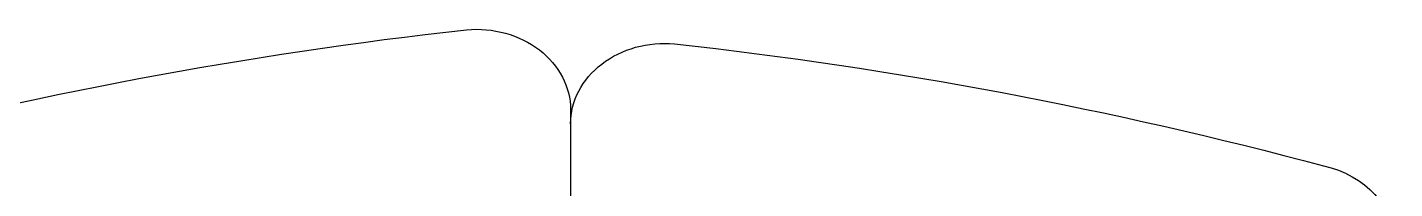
# Model space of a CAD drawing. Header units: inches. Extents: x 6 to 48.5, y 12.5 to 37.3.
# Drawn here: x 7.924 to 8.893, y 14.23 to 14.345 of the extents above; entities that cross this region are included whole.
import ezdxf

# ---------------------------------------------------------------- set-up
doc = ezdxf.new("R2010")
doc.units = ezdxf.units.IN
doc.header["$MEASUREMENT"] = 0
doc.layers.add('1', color=1, linetype='Continuous')

msp = doc.modelspace()

# ---------------------------------------------------------------- linework, layer by layer
at = {"layer": '1'}
msp.add_line((8.30888, 14.28615), (8.30888, 13.87526), dxfattribs=at)
at = {"layer": '1', "extrusion": (0, 0, -1)}
for centre, major_axis, start_param, end_param in [((8.57872, 12.08117), (2.67496, 0), 4.407196, 4.583566), ((8.24203, 14.28615), (0.06686, 0), 4.608318, 6.283185), ((8.37574, 14.27619), (-0.06686, 0), 0, 1.674848), ((8.0391, 12.0712), (2.67495, 0), -1.441998, -1.265628), ((8.82644, 14.19113), (0.06686, 0), -1.323556, 0)]:
    msp.add_ellipse(centre, major_axis=major_axis, ratio=0.852564, start_param=start_param, end_param=end_param, dxfattribs=at)

doc.saveas('drawing.dxf')
